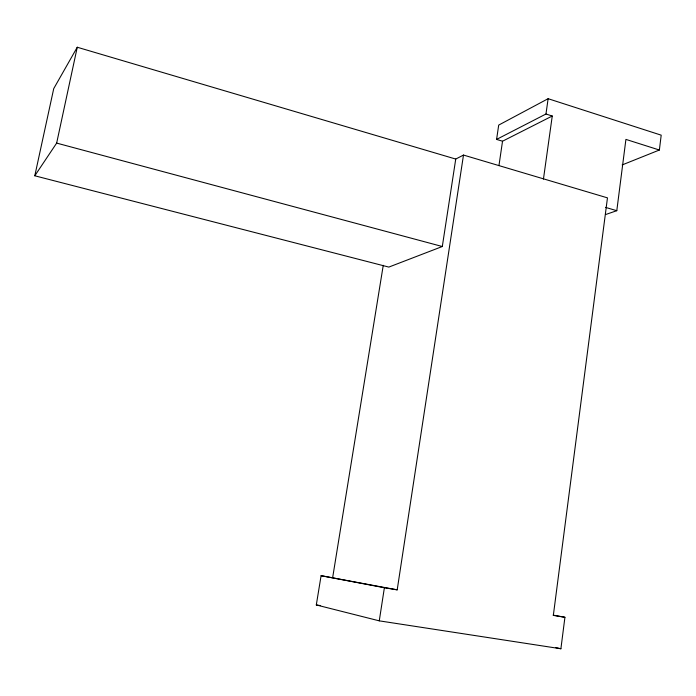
<?xml version="1.0" encoding="UTF-8"?>
<svg xmlns="http://www.w3.org/2000/svg" width="696" height="696" viewBox="0 0 696 696"><rect width="100%" height="100%" fill="white"/><g stroke="black" fill="none" stroke-linecap="round" stroke-linejoin="round"><path stroke-width="1.04" d="M622.146 164.935L659.373 150.023L661.2 135.163L548.126 98.701L498.701 125.089L496.587 139.409L502.529 141.218L552.259 116.014L543.445 179.098M605.677 214.525L616.795 210.697L625.913 139.4L659.373 150.023M564.926 617.282L553.337 615.386L607.469 197.864L463.493 155.06L397.199 589.843L321.091 575.688L316.306 604.946L379.268 620.849L560.898 648.759L564.926 617.282L553.198 615.125M496.587 139.409L545.968 114.014L548.126 98.701M498.954 165.622L502.529 141.218M455.741 159.062L77.256 47.241L53.731 88.618L34.8 175.784L388.829 267.09L442.308 246.515L455.741 159.062L463.493 155.06M379.268 620.849L384.383 587.746L321.091 575.688M332.662 577.584L383.252 265.315M34.8 175.784L56.654 143.098L77.256 47.241M316.306 604.946L320.586 605.616M384.383 587.746L397.199 589.843M555.643 647.558L560.898 648.759M56.654 143.098L442.308 246.515M605.511 207.373L616.795 210.697M545.968 114.014L552.259 116.014"/></g></svg>
